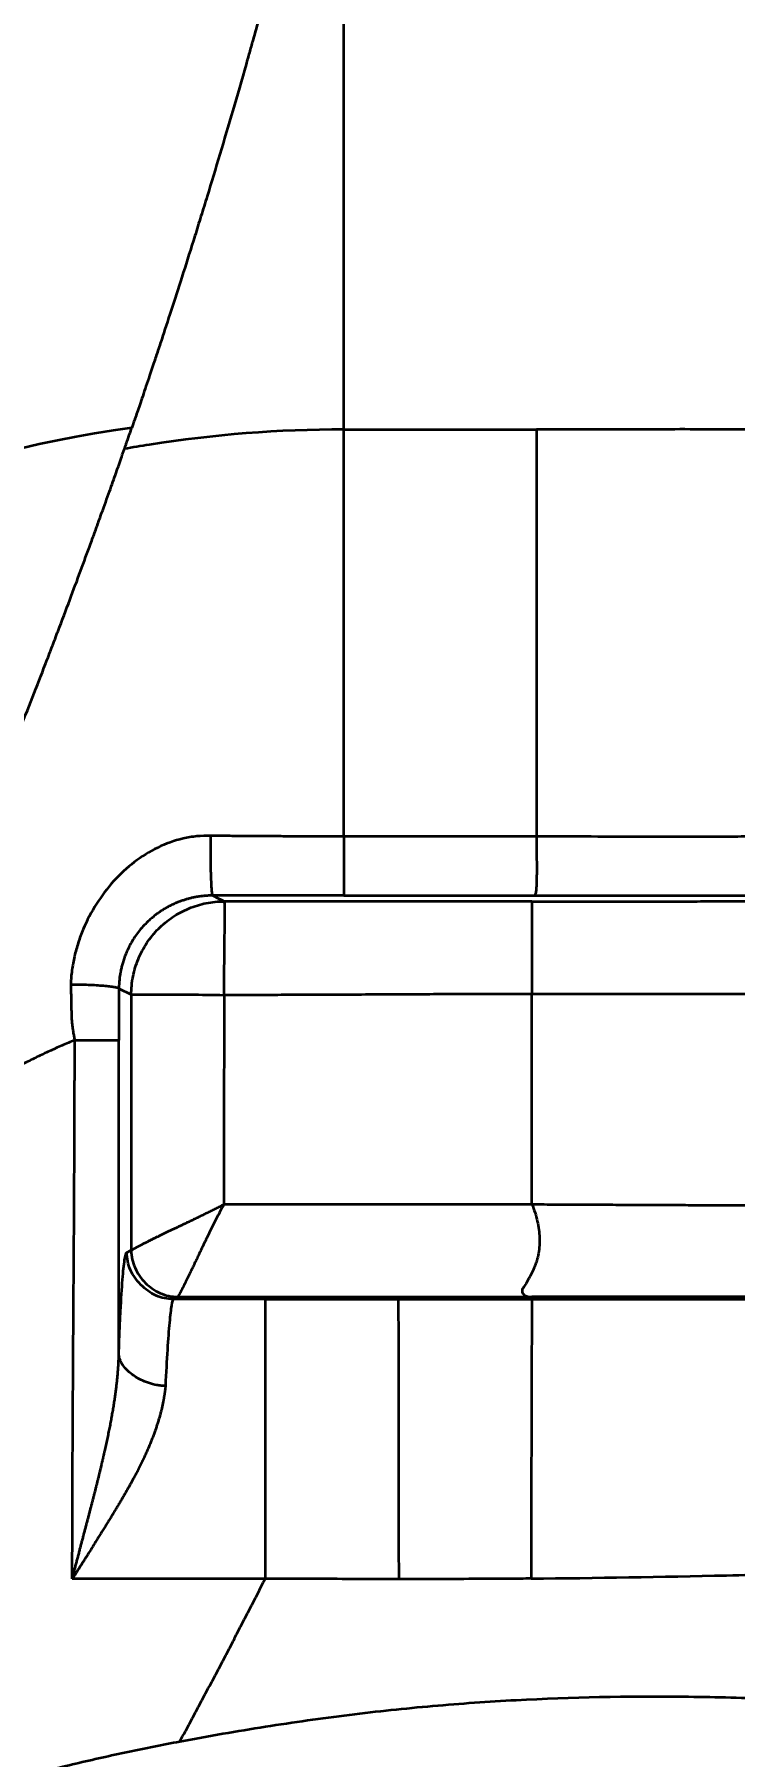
# Model space of a CAD drawing. Header units: millimetres. Extents: x -742 to 742, y -525 to 525.
# Drawn here: x -205.55 to -197.99, y 109.52 to 128.1 of the extents above; entities that cross this region are included whole.
import ezdxf

# ---------------------------------------------------------------- set-up
doc = ezdxf.new("R2010")
doc.units = ezdxf.units.MM
doc.layers.get('0').update_dxf_attribs({"lineweight": 18})
doc.layers.add('尺寸线层', color=3, linetype='Continuous', lineweight=18)
doc.layers.add('粗实线层', color=7, linetype='Continuous', lineweight=35)
doc.styles.add('标准', font='', dxfattribs={"width": 0.667})
doc.styles.get('标准').set_extended_font_data('宋体')
doc.dimstyles.new('标准', dxfattribs={"dimscale": 3, "dimtxt": 3.5, "dimasz": 4, "dimexe": 2, "dimexo": 0, "dimtad": 1, "dimdsep": 46, "dimtxsty": '标准', "dimblk": '_CAXARROW', "dimcen": 0, "dimdle": 6, "dimazin": 2, "dimtfac": 0.707107, "dimtdec": 3, "dimtmove": 2, "dimatfit": 3, "dimfxl": 1, "dimfrac": 2, "dimtolj": 1, "dimarcsym": 1})

# ---------------------------------------------------------------- blocks, each defined once
blk = doc.blocks.new('*X9')
at = {"layer": '尺寸线层', "color": 0, "lineweight": 18}
blk.add_line((-74.916, -11.807), (-74.916, -102.289), dxfattribs=at)
at = {"layer": '尺寸线层', "color": 0, "lineweight": 18, "insert": (-81.954, -94.827), "char_height": 10.5, "width": 29.85047, "attachment_point": 5, "rotation": 90, "line_spacing_factor": 1.15057, "style": '标准'}
blk.add_mtext('\\T1.1;200', dxfattribs=at)
blk = doc.blocks.new('_CAXARROW')
blk.add_hatch(color=0).paths.add_polyline_path([(0, 0), (-1, 0.125), (-1, -0.125)], flags=0)
blk = doc.blocks.new('*X12')
at = {"layer": '尺寸线层', "color": 0, "lineweight": 18}
blk.add_line((-130.485, -61.807), (-27.403, -61.807), dxfattribs=at)
at = {"layer": '尺寸线层', "color": 0, "lineweight": 18, "insert": (-37.702, -54.77), "char_height": 10.5, "width": 41.19614, "attachment_point": 5, "line_spacing_factor": 1.15057, "style": '标准'}
blk.add_mtext('\\T1.1;-210', dxfattribs=at)

msp = doc.modelspace()

# ---------------------------------------------------------------- linework, layer by layer
at = {"layer": '粗实线层'}
for p, q in [((-202.205, 123.84), (-202.205, 129.833)), ((-202.205, 123.84), (-200.126, 123.841)), ((-202.205, 119.449), (-202.205, 123.84)), ((-200.126, 123.841), (-200.126, 119.449)), ((-200.126, 119.449), (-202.205, 119.449)), ((-202.205, 119.449), (-202.205, 118.812)), ((-200.176, 118.749), (-200.176, 117.749)), ((-204.635, 117.81), (-204.501, 117.743)), ((-204.501, 117.743), (-204.501, 114.985)), ((-200.176, 117.75), (-197.725, 117.75)), ((-200.176, 115.482), (-200.176, 117.749)), ((-205.112, 117.253), (-204.636, 117.253)), ((-204.636, 113.868), (-204.636, 117.253)), ((-203.502, 115.482), (-200.176, 115.482)), ((-204.549, 114.961), (-204.502, 114.985)), ((-203.999, 114.482), (-204.046, 114.458)), ((-203.055, 114.458), (-204.046, 114.458)), ((-203.055, 114.458), (-203.055, 111.441)), ((-200.176, 114.482), (-200.176, 114.458)), ((-203.055, 111.441), (-205.138, 111.441))]:
    msp.add_line(p, q, dxfattribs=at)
for centre, radius, start, end in [((-202.641, 110.548), 13.439, 97.933, 152.5), ((-202.205, 110.32), 13.52, 90, 98.9429), ((-202.205, 110.32), 13.52, 98.9429, 100.0951)]:
    msp.add_arc(centre, radius, start, end, dxfattribs=at)
msp.add_ellipse((-204.413, 117.255), major_axis=(0, 6.396), ratio=0.034813, start_param=1.483884, end_param=1.57114, dxfattribs=at)
for points, degree, knots in [([(-202.683, 129.886), (-202.711, 129.886), (-202.767, 129.886), (-202.852, 129.885), (-202.939, 129.884), (-203.028, 129.883), (-203.119, 129.881), (-203.211, 129.88), (-203.305, 129.877), (-203.401, 129.875), (-203.499, 129.872), (-203.598, 129.868), (-203.699, 129.864), (-203.802, 129.859), (-203.907, 129.854), (-204.073, 129.845), (-204.349, 129.828), (-204.786, 129.793), (-205.254, 129.744), (-205.689, 129.686), (-206.031, 129.634), (-206.335, 129.582), (-206.731, 129.508), (-207.247, 129.396), (-207.865, 129.236), (-208.505, 129.046), (-209.062, 128.858), (-209.562, 128.672), (-209.972, 128.509), (-210.344, 128.351), (-210.692, 128.195), (-211.031, 128.036), (-211.406, 127.851), (-211.816, 127.637), (-212.26, 127.392), (-212.785, 127.082), (-213.375, 126.708), (-214.01, 126.268), (-214.627, 125.803), (-215.224, 125.313), (-215.802, 124.801), (-216.233, 124.386), (-216.549, 124.066), (-216.778, 123.828), (-217.056, 123.526), (-217.381, 123.158), (-217.701, 122.774), (-217.972, 122.431), (-218.154, 122.192), (-218.273, 122.031), (-218.358, 121.914), (-218.437, 121.804), (-218.515, 121.694), (-218.592, 121.584), (-218.669, 121.472), (-218.744, 121.36), (-218.819, 121.248), (-218.893, 121.135), (-218.967, 121.022), (-219.039, 120.908), (-219.111, 120.794), (-219.182, 120.679), (-219.252, 120.563), (-219.321, 120.447), (-219.389, 120.331), (-219.457, 120.214), (-219.524, 120.097), (-219.59, 119.979), (-219.655, 119.861), (-219.719, 119.742), (-219.783, 119.623), (-219.824, 119.543), (-219.845, 119.503)], 3, [0, 0, 0, 0, 0.083511, 0.168791, 0.255843, 0.344666, 0.43526, 0.527628, 0.621769, 0.717684, 0.815375, 0.914841, 1.016085, 1.119106, 1.223905, 1.330485, 1.617393, 2.055413, 2.644727, 3.028013, 3.373832, 3.682143, 3.952911, 4.582996, 5.266099, 5.866525, 6.586285, 7.027498, 7.46868, 7.909828, 8.239447, 8.613351, 9.031543, 9.494025, 10.000799, 10.551871, 11.324069, 12.096277, 12.868491, 13.640706, 14.412917, 15.185119, 15.434213, 15.763904, 16.174195, 16.665088, 17.237616, 17.674193, 17.974806, 18.139448, 18.274443, 18.409439, 18.544434, 18.67943, 18.814426, 18.949423, 19.084419, 19.219415, 19.354411, 19.489406, 19.624402, 19.759397, 19.894392, 20.029386, 20.16438, 20.299373, 20.434366, 20.569358, 20.704349, 20.83934, 20.974329, 21.109318, 21.109318, 21.109318, 21.109318]), ([(-202.695, 129.889), (-202.741, 129.707), (-202.787, 129.526), (-202.881, 129.169), (-202.975, 128.814), (-203.07, 128.465), (-203.142, 128.206), (-203.178, 128.077), (-203.214, 127.949), (-203.238, 127.864), (-203.25, 127.821), (-203.31, 127.609), (-203.358, 127.444), (-203.452, 127.121), (-203.546, 126.805), (-203.637, 126.504), (-203.704, 126.284), (-203.738, 126.176), (-203.771, 126.07), (-203.793, 125.999), (-203.803, 125.964), (-203.858, 125.791), (-203.941, 125.526), (-204.019, 125.285), (-204.094, 125.055), (-204.129, 124.946), (-204.18, 124.792), (-204.205, 124.717), (-204.229, 124.645), (-204.244, 124.598), (-204.252, 124.575), (-204.29, 124.463), (-204.345, 124.298), (-204.39, 124.165), (-204.43, 124.049), (-204.447, 123.998), (-204.465, 123.946), (-204.469, 123.936), (-204.475, 123.918), (-204.478, 123.909), (-204.487, 123.884), (-204.492, 123.87), (-204.496, 123.858)], 3, [0, 0, 0, 0, 0.393497, 0.393497, 0.786995, 1.180492, 1.180492, 1.377241, 1.475615, 1.475615, 1.573989, 1.573989, 1.967487, 1.967487, 2.360984, 2.754481, 2.754481, 2.95123, 3.049604, 3.049604, 3.147979, 3.147979, 3.541476, 3.934973, 3.934973, 4.328471, 4.328471, 4.525219, 4.623594, 4.623594, 4.721968, 4.721968, 5.115465, 5.508963, 5.508963, 5.90246, 5.90246, 6.000834, 6.000834, 6.099209, 6.099209, 6.295957, 6.295957, 6.295957, 6.295957]), ([(-206.179, 119.443), (-206.066, 119.714), (-205.957, 119.979), (-205.747, 120.496), (-205.647, 120.749), (-205.502, 121.118), (-205.455, 121.239), (-205.386, 121.418), (-205.364, 121.477), (-205.33, 121.565), (-205.319, 121.594), (-205.297, 121.652), (-205.286, 121.68), (-205.188, 121.937), (-205.108, 122.151), (-204.998, 122.45), (-204.962, 122.547), (-204.912, 122.685), (-204.895, 122.73), (-204.863, 122.819), (-204.848, 122.862), (-204.802, 122.989), (-204.745, 123.148), (-204.671, 123.355), (-204.63, 123.472), (-204.593, 123.579), (-204.576, 123.628), (-204.557, 123.681), (-204.554, 123.692), (-204.547, 123.712), (-204.543, 123.721), (-204.533, 123.749), (-204.528, 123.766), (-204.511, 123.813), (-204.503, 123.839), (-204.496, 123.858)], 3, [0, 0, 0, 0, 0.590681, 0.590681, 1.181362, 1.181362, 1.476702, 1.476702, 1.624372, 1.624372, 1.698207, 1.698207, 1.772042, 1.772042, 2.362723, 2.362723, 2.658064, 2.658064, 2.805734, 2.805734, 2.953404, 2.953404, 3.248745, 3.544085, 3.839425, 3.839425, 4.134766, 4.134766, 4.208601, 4.208601, 4.282436, 4.282436, 4.430106, 4.430106, 4.725447, 4.725447, 4.725447, 4.725447]), ([(-197.769, 123.841), (-197.965, 123.841), (-198.456, 123.842), (-199.241, 123.841), (-199.831, 123.841), (-200.126, 123.841)], 3, [0, 0, 0, 0, 0.589094, 1.472734, 2.356375, 2.356375, 2.356375, 2.356375]), ([(-203.644, 119.457), (-203.694, 119.458), (-203.795, 119.454), (-203.99, 119.421), (-204.222, 119.338), (-204.476, 119.179), (-204.698, 118.972), (-204.885, 118.726), (-205.005, 118.497), (-205.076, 118.304), (-205.11, 118.181), (-205.131, 118.081), (-205.143, 118.005), (-205.15, 117.942), (-205.153, 117.898), (-205.154, 117.873), (-205.155, 117.86), (-205.155, 117.854)], 3, [0, 0, 0, 0, 0.151398, 0.302796, 0.605591, 0.908387, 1.211182, 1.513978, 1.816774, 1.968172, 2.119569, 2.195268, 2.270967, 2.346666, 2.384516, 2.40344, 2.422365, 2.422365, 2.422365, 2.422365]), ([(-202.205, 119.449), (-202.233, 119.449), (-202.29, 119.449), (-202.374, 119.449), (-202.459, 119.449), (-202.544, 119.449), (-202.629, 119.45), (-202.713, 119.45), (-202.798, 119.45), (-202.883, 119.451), (-202.967, 119.451), (-203.052, 119.452), (-203.137, 119.452), (-203.221, 119.453), (-203.306, 119.453), (-203.39, 119.454), (-203.475, 119.455), (-203.559, 119.456), (-203.615, 119.456), (-203.644, 119.457)], 3, [0, 0, 0, 0, 0.084805, 0.169591, 0.254355, 0.3391, 0.423824, 0.508528, 0.593211, 0.677874, 0.762516, 0.847139, 0.931741, 1.016322, 1.100883, 1.185424, 1.269945, 1.354445, 1.438925, 1.438925, 1.438925, 1.438925]), ([(-203.621, 118.812), (-203.622, 118.812), (-203.623, 118.813), (-203.624, 118.818), (-203.627, 118.832), (-203.631, 118.87), (-203.636, 118.937), (-203.64, 119.052), (-203.644, 119.193), (-203.644, 119.325), (-203.644, 119.391), (-203.644, 119.429), (-203.644, 119.447), (-203.644, 119.457)], 3, [0, 0, 0, 0, 0.0201785, 0.0403724, 0.0807604, 0.1615363, 0.2423121, 0.323088, 0.4846398, 0.5654157, 0.6058036, 0.6259976, 0.6461915, 0.6461915, 0.6461915, 0.6461915]), ([(-200.126, 119.449), (-200.126, 119.412), (-200.125, 119.338), (-200.124, 119.19), (-200.123, 119.048), (-200.126, 118.93), (-200.13, 118.863), (-200.137, 118.829), (-200.144, 118.815), (-200.148, 118.813), (-200.151, 118.812)], 3, [0, 0, 0, 0, 0.0803065, 0.160613, 0.3212261, 0.4015326, 0.4818391, 0.5621456, 0.6022988, 0.6424521, 0.6424521, 0.6424521, 0.6424521]), ([(-197.769, 119.449), (-197.794, 119.449), (-197.843, 119.448), (-197.941, 119.447), (-198.113, 119.446), (-198.457, 119.444), (-198.947, 119.445), (-199.437, 119.447), (-199.781, 119.448), (-199.978, 119.449), (-200.076, 119.449), (-200.126, 119.449)], 3, [0, 0, 0, 0, 0.073637, 0.147274, 0.294549, 0.589097, 1.178194, 1.767292, 2.06184, 2.209114, 2.356389, 2.356389, 2.356389, 2.356389]), ([(-203.621, 118.812), (-203.626, 118.812), (-203.636, 118.812), (-203.651, 118.812), (-203.666, 118.811), (-203.682, 118.81), (-203.698, 118.809), (-203.714, 118.808), (-203.73, 118.806), (-203.746, 118.804), (-203.763, 118.802), (-203.78, 118.799), (-203.797, 118.797), (-203.814, 118.793), (-203.832, 118.79), (-203.85, 118.786), (-203.868, 118.782), (-203.886, 118.777), (-203.904, 118.772), (-203.922, 118.766), (-203.941, 118.76), (-203.959, 118.754), (-203.978, 118.747), (-203.997, 118.74), (-204.016, 118.732), (-204.035, 118.724), (-204.054, 118.715), (-204.073, 118.706), (-204.092, 118.696), (-204.111, 118.686), (-204.13, 118.675), (-204.149, 118.664), (-204.169, 118.652), (-204.188, 118.639), (-204.207, 118.626), (-204.225, 118.613), (-204.244, 118.599), (-204.263, 118.584), (-204.281, 118.568), (-204.3, 118.552), (-204.318, 118.536), (-204.348, 118.506), (-204.388, 118.464), (-204.435, 118.406), (-204.474, 118.349), (-204.508, 118.293), (-204.536, 118.238), (-204.56, 118.185), (-204.579, 118.135), (-204.594, 118.088), (-204.606, 118.043), (-204.615, 118.003), (-204.622, 117.965), (-204.627, 117.932), (-204.63, 117.902), (-204.632, 117.876), (-204.634, 117.854), (-204.634, 117.836), (-204.635, 117.822), (-204.635, 117.814), (-204.635, 117.81)], 3, [0, 0, 0, 0, 0.014607, 0.029467, 0.044583, 0.059953, 0.07558, 0.091463, 0.107604, 0.124003, 0.140661, 0.157578, 0.174755, 0.192192, 0.20989, 0.227849, 0.24607, 0.264553, 0.283299, 0.302308, 0.32158, 0.341116, 0.360917, 0.380981, 0.401311, 0.421905, 0.442765, 0.463891, 0.485283, 0.506941, 0.528865, 0.551056, 0.573515, 0.59624, 0.619233, 0.642494, 0.666022, 0.689819, 0.713884, 0.738218, 0.76282, 0.787691, 0.865578, 0.939489, 1.009422, 1.075377, 1.137354, 1.195353, 1.249374, 1.299415, 1.345479, 1.387563, 1.425668, 1.459794, 1.489941, 1.516109, 1.538298, 1.556508, 1.570741, 1.580996, 1.580996, 1.580996, 1.580996]), ([(-204.501, 117.743), (-204.501, 117.809), (-204.495, 117.875), (-204.469, 118.004), (-204.45, 118.067), (-204.4, 118.189), (-204.368, 118.247), (-204.295, 118.357), (-204.253, 118.408), (-204.16, 118.501), (-204.109, 118.543), (-204, 118.616), (-203.941, 118.647), (-203.82, 118.698), (-203.757, 118.717), (-203.628, 118.743), (-203.562, 118.749), (-203.496, 118.749)], 3, [0, 0, 0, 0, 0.197335, 0.197335, 0.394669, 0.394669, 0.592004, 0.592004, 0.789338, 0.789338, 0.986673, 0.986673, 1.184007, 1.184007, 1.381342, 1.381342, 1.578677, 1.578677, 1.578677, 1.578677]), ([(-200.151, 118.812), (-200.102, 118.812), (-200.005, 118.812), (-199.808, 118.812), (-199.461, 118.812), (-198.96, 118.813), (-198.458, 118.813), (-198.112, 118.813), (-197.94, 118.813), (-197.842, 118.813), (-197.793, 118.813), (-197.769, 118.813)], 3, [0, 0, 0, 0, 0.148849, 0.297698, 0.595397, 1.190793, 1.78619, 2.083888, 2.232737, 2.307162, 2.381586, 2.381586, 2.381586, 2.381586]), ([(-205.155, 117.854), (-205.147, 117.854), (-205.131, 117.854), (-205.099, 117.854), (-205.043, 117.853), (-204.935, 117.849), (-204.822, 117.843), (-204.733, 117.834), (-204.681, 117.826), (-204.652, 117.82), (-204.64, 117.815), (-204.636, 117.812), (-204.635, 117.811), (-204.635, 117.81)], 3, [0, 0, 0, 0, 0.0164014, 0.0328031, 0.0656063, 0.1312128, 0.2624259, 0.3280324, 0.3936389, 0.4592455, 0.4920487, 0.5084504, 0.5248251, 0.5248251, 0.5248251, 0.5248251]), ([(-205.155, 117.854), (-205.155, 117.841), (-205.154, 117.816), (-205.153, 117.779), (-205.152, 117.741), (-205.151, 117.71), (-205.15, 117.683), (-205.149, 117.657), (-205.149, 117.622), (-205.149, 117.587), (-205.148, 117.544), (-205.147, 117.502), (-205.144, 117.456), (-205.14, 117.416), (-205.135, 117.377), (-205.129, 117.337), (-205.121, 117.295), (-205.115, 117.267), (-205.112, 117.253)], 3, [0, 0, 0, 0, 0.037881, 0.0755492, 0.1130045, 0.150247, 0.1698572, 0.1948981, 0.2253708, 0.2763654, 0.3005015, 0.3545825, 0.400813, 0.4381659, 0.4771269, 0.5177309, 0.5600085, 0.6039861, 0.6039861, 0.6039861, 0.6039861]), ([(-204.501, 117.743), (-204.493, 117.744), (-204.367, 117.745), (-203.996, 117.745), (-203.75, 117.744), (-203.499, 117.738)], 3, [0, 0, 0, 0, 0.501223, 0.501223, 1.002447, 1.002447, 1.002447, 1.002447]), ([(-205.112, 117.253), (-205.64, 117.031), (-206.101, 116.757), (-206.566, 116.48), (-206.99, 116.13), (-207.405, 115.787), (-208.142, 114.979), (-208.445, 114.53)], 2, [0, 0, 0, 1.091464, 1.091464, 2.182928, 2.182928, 3.274392, 4.365857, 4.365857, 4.365857]), ([(-200.176, 115.482), (-200.132, 115.481), (-200.043, 115.481), (-199.911, 115.48), (-199.781, 115.48), (-199.651, 115.479), (-199.523, 115.478), (-199.396, 115.478), (-199.271, 115.477), (-199.147, 115.476), (-199.024, 115.476), (-198.902, 115.475), (-198.782, 115.475), (-198.663, 115.474), (-198.545, 115.474), (-198.429, 115.473), (-198.314, 115.473), (-198.2, 115.472), (-198.087, 115.472), (-197.976, 115.471), (-197.866, 115.471), (-197.758, 115.47), (-197.651, 115.47), (-197.545, 115.469), (-197.44, 115.469), (-197.337, 115.468), (-197.234, 115.468), (-197.134, 115.468), (-197.034, 115.467), (-196.936, 115.467), (-196.839, 115.467), (-196.744, 115.466), (-196.649, 115.466), (-196.556, 115.466), (-196.465, 115.465), (-196.374, 115.465), (-196.285, 115.465), (-196.197, 115.464), (-196.111, 115.464), (-196.026, 115.464), (-195.942, 115.464), (-195.859, 115.463), (-195.778, 115.463), (-195.698, 115.463), (-195.619, 115.463), (-195.542, 115.463), (-195.466, 115.462), (-195.391, 115.462), (-195.318, 115.462), (-195.246, 115.462), (-195.175, 115.462), (-195.105, 115.462), (-195.037, 115.462), (-194.97, 115.462), (-194.904, 115.461), (-194.84, 115.461), (-194.777, 115.461), (-194.715, 115.461), (-194.654, 115.461), (-194.277, 115.461), (-193.595, 115.462), (-192.62, 115.465), (-191.681, 115.47), (-190.778, 115.477), (-189.911, 115.487), (-189.244, 115.497), (-188.765, 115.505), (-188.462, 115.51), (-188.161, 115.516), (-187.862, 115.522), (-187.564, 115.529), (-187.269, 115.536), (-186.975, 115.543), (-186.682, 115.551), (-186.392, 115.559), (-186.103, 115.567), (-185.816, 115.576), (-185.53, 115.586), (-185.247, 115.595), (-184.965, 115.605), (-184.685, 115.615), (-184.406, 115.626), (-184.13, 115.637), (-183.855, 115.649), (-183.582, 115.661), (-183.31, 115.673), (-183.041, 115.686), (-182.773, 115.699), (-182.507, 115.712), (-182.242, 115.726), (-181.979, 115.74), (-181.719, 115.755), (-181.459, 115.769), (-181.202, 115.785), (-180.946, 115.8), (-180.692, 115.816), (-180.44, 115.833), (-180.19, 115.85), (-179.941, 115.867), (-179.694, 115.884), (-179.449, 115.902), (-179.205, 115.921), (-178.963, 115.939), (-178.723, 115.958), (-178.485, 115.978), (-178.327, 115.991), (-178.248, 115.998)], 3, [0, 0, 0, 0, 0.13113, 0.260985, 0.389564, 0.516868, 0.642897, 0.76765, 0.891129, 1.013331, 1.134259, 1.253911, 1.372288, 1.489389, 1.605216, 1.719766, 1.833042, 1.945042, 2.055767, 2.165217, 2.273391, 2.38029, 2.485914, 2.590262, 2.693335, 2.795133, 2.895656, 2.994903, 3.092874, 3.189571, 3.284992, 3.379138, 3.472009, 3.563604, 3.653924, 3.742968, 3.830738, 3.917232, 4.002451, 4.086394, 4.169062, 4.250455, 4.330572, 4.409415, 4.486981, 4.563273, 4.638289, 4.71203, 4.784496, 4.855686, 4.925601, 4.994241, 5.061606, 5.127695, 5.192509, 5.256047, 5.318311, 5.379299, 5.439012, 5.497449, 6.496002, 7.460192, 8.390024, 9.285505, 10.14664, 10.973437, 11.276831, 11.57872, 11.879105, 12.177988, 12.475368, 12.771245, 13.065621, 13.358496, 13.649871, 13.939746, 14.228122, 14.514999, 14.800378, 15.084259, 15.366644, 15.647533, 15.926926, 16.204825, 16.481229, 16.75614, 17.029559, 17.301485, 17.57192, 17.840864, 18.108319, 18.374284, 18.638762, 18.901751, 19.163254, 19.423271, 19.681803, 19.938851, 20.194415, 20.448497, 20.701097, 20.952216, 21.201855, 21.450016, 21.696699, 21.941904, 21.941904, 21.941904, 21.941904]), ([(-204.502, 114.985), (-204.501, 114.985), (-204.501, 114.985), (-204.5, 114.985), (-204.499, 114.986), (-204.498, 114.987), (-204.497, 114.988), (-204.495, 114.989), (-204.493, 114.99), (-204.491, 114.991), (-204.489, 114.992), (-204.486, 114.994), (-204.484, 114.995), (-204.481, 114.997), (-204.477, 114.999), (-204.474, 115.001), (-204.47, 115.003), (-204.466, 115.005), (-204.462, 115.008), (-204.457, 115.01), (-204.452, 115.013), (-204.447, 115.016), (-204.442, 115.019), (-204.436, 115.022), (-204.43, 115.025), (-204.424, 115.028), (-204.417, 115.032), (-204.41, 115.036), (-204.403, 115.039), (-204.396, 115.043), (-204.388, 115.047), (-204.38, 115.051), (-204.372, 115.056), (-204.364, 115.06), (-204.355, 115.064), (-204.346, 115.069), (-204.336, 115.074), (-204.326, 115.079), (-204.316, 115.084), (-204.306, 115.089), (-204.295, 115.094), (-204.284, 115.1), (-204.273, 115.105), (-204.261, 115.111), (-204.249, 115.117), (-204.237, 115.123), (-204.225, 115.129), (-204.212, 115.135), (-204.199, 115.142), (-204.185, 115.148), (-204.171, 115.155), (-204.157, 115.162), (-204.143, 115.168), (-204.128, 115.175), (-204.113, 115.183), (-204.098, 115.19), (-204.083, 115.197), (-204.067, 115.205), (-204.051, 115.213), (-204.034, 115.22), (-204.017, 115.228), (-204.001, 115.236), (-203.983, 115.245), (-203.966, 115.253), (-203.948, 115.262), (-203.93, 115.27), (-203.912, 115.279), (-203.893, 115.288), (-203.874, 115.297), (-203.855, 115.306), (-203.836, 115.315), (-203.817, 115.325), (-203.797, 115.334), (-203.777, 115.344), (-203.757, 115.354), (-203.736, 115.364), (-203.716, 115.374), (-203.695, 115.384), (-203.674, 115.394), (-203.653, 115.405), (-203.632, 115.415), (-203.611, 115.426), (-203.589, 115.437), (-203.568, 115.448), (-203.546, 115.459), (-203.524, 115.47), (-203.509, 115.478), (-203.502, 115.482)], 3, [0, 0, 0, 0, 0.009761, 0.019588, 0.02948, 0.03944, 0.049466, 0.059561, 0.069725, 0.079959, 0.090263, 0.100638, 0.111084, 0.121604, 0.132196, 0.142862, 0.153602, 0.164417, 0.175308, 0.186275, 0.197318, 0.208439, 0.219637, 0.230914, 0.24227, 0.253705, 0.265219, 0.276815, 0.288491, 0.300248, 0.312087, 0.324008, 0.336012, 0.348099, 0.360269, 0.372524, 0.384863, 0.397286, 0.409795, 0.422389, 0.435069, 0.447835, 0.460688, 0.473628, 0.486656, 0.49977, 0.512973, 0.526265, 0.539645, 0.553114, 0.566672, 0.58032, 0.594057, 0.607885, 0.621803, 0.635812, 0.649912, 0.664104, 0.678386, 0.692761, 0.707228, 0.721787, 0.736438, 0.751182, 0.766019, 0.78095, 0.795974, 0.811092, 0.826303, 0.841609, 0.857009, 0.872503, 0.888093, 0.903777, 0.919556, 0.935431, 0.951401, 0.967467, 0.983629, 0.999887, 1.016241, 1.032691, 1.049238, 1.065882, 1.082623, 1.09946, 1.116395, 1.116395, 1.116395, 1.116395]), ([(-203.502, 115.482), (-203.505, 115.476), (-203.51, 115.466), (-203.518, 115.451), (-203.526, 115.436), (-203.534, 115.421), (-203.542, 115.406), (-203.55, 115.391), (-203.557, 115.376), (-203.565, 115.361), (-203.573, 115.346), (-203.58, 115.331), (-203.588, 115.317), (-203.595, 115.302), (-203.602, 115.288), (-203.61, 115.273), (-203.617, 115.259), (-203.624, 115.245), (-203.631, 115.23), (-203.638, 115.216), (-203.645, 115.202), (-203.652, 115.188), (-203.659, 115.175), (-203.665, 115.161), (-203.672, 115.147), (-203.679, 115.134), (-203.685, 115.12), (-203.692, 115.107), (-203.698, 115.094), (-203.704, 115.081), (-203.71, 115.068), (-203.717, 115.055), (-203.723, 115.042), (-203.729, 115.03), (-203.735, 115.017), (-203.741, 115.005), (-203.747, 114.993), (-203.752, 114.981), (-203.758, 114.969), (-203.764, 114.957), (-203.769, 114.945), (-203.775, 114.934), (-203.78, 114.922), (-203.786, 114.911), (-203.791, 114.9), (-203.796, 114.889), (-203.801, 114.878), (-203.806, 114.867), (-203.812, 114.857), (-203.817, 114.846), (-203.821, 114.836), (-203.826, 114.826), (-203.831, 114.816), (-203.836, 114.806), (-203.84, 114.796), (-203.845, 114.787), (-203.849, 114.777), (-203.854, 114.768), (-203.858, 114.759), (-203.863, 114.75), (-203.867, 114.741), (-203.871, 114.733), (-203.875, 114.724), (-203.879, 114.716), (-203.883, 114.707), (-203.887, 114.699), (-203.891, 114.691), (-203.895, 114.684), (-203.898, 114.676), (-203.902, 114.669), (-203.906, 114.661), (-203.909, 114.654), (-203.913, 114.647), (-203.916, 114.64), (-203.919, 114.634), (-203.922, 114.627), (-203.926, 114.621), (-203.929, 114.615), (-203.932, 114.609), (-203.935, 114.603), (-203.938, 114.597), (-203.94, 114.591), (-203.943, 114.586), (-203.946, 114.58), (-203.949, 114.575), (-203.951, 114.57), (-203.954, 114.565), (-203.956, 114.561), (-203.958, 114.556), (-203.961, 114.552), (-203.963, 114.547), (-203.965, 114.543), (-203.967, 114.539), (-203.969, 114.535), (-203.971, 114.531), (-203.973, 114.528), (-203.975, 114.524), (-203.977, 114.521), (-203.978, 114.518), (-203.98, 114.515), (-203.982, 114.512), (-203.983, 114.509), (-203.985, 114.507), (-203.986, 114.504), (-203.987, 114.502), (-203.988, 114.5), (-203.99, 114.498), (-203.991, 114.496), (-203.992, 114.494), (-203.993, 114.492), (-203.994, 114.491), (-203.994, 114.489), (-203.995, 114.488), (-203.996, 114.487), (-203.997, 114.486), (-203.997, 114.485), (-203.998, 114.484), (-203.998, 114.483), (-203.998, 114.483), (-203.999, 114.482), (-203.999, 114.482), (-203.999, 114.482)], 3, [0, 0, 0, 0, 0.011778, 0.023512, 0.035202, 0.046847, 0.058447, 0.070004, 0.081516, 0.092985, 0.104409, 0.11579, 0.127126, 0.138419, 0.149668, 0.160874, 0.172036, 0.183154, 0.19423, 0.205261, 0.21625, 0.227196, 0.238098, 0.248957, 0.259774, 0.270548, 0.281279, 0.291967, 0.302613, 0.313217, 0.323778, 0.334297, 0.344773, 0.355208, 0.365601, 0.375951, 0.38626, 0.396528, 0.406753, 0.416937, 0.42708, 0.437182, 0.447242, 0.457261, 0.46724, 0.477177, 0.487074, 0.49693, 0.506746, 0.516521, 0.526256, 0.535951, 0.545606, 0.555221, 0.564796, 0.574331, 0.583827, 0.593284, 0.602701, 0.612079, 0.621418, 0.630718, 0.639979, 0.649202, 0.658386, 0.667532, 0.67664, 0.685709, 0.694741, 0.703735, 0.712691, 0.72161, 0.730492, 0.739336, 0.748144, 0.756914, 0.765648, 0.774345, 0.783007, 0.791631, 0.80022, 0.808773, 0.817291, 0.825773, 0.834219, 0.842631, 0.851007, 0.859349, 0.867656, 0.875929, 0.884168, 0.892372, 0.900543, 0.90868, 0.916784, 0.924855, 0.932893, 0.940897, 0.94887, 0.95681, 0.964718, 0.972594, 0.980438, 0.988251, 0.996032, 1.003783, 1.011503, 1.019192, 1.026851, 1.03448, 1.042079, 1.049649, 1.057189, 1.0647, 1.072183, 1.079637, 1.087062, 1.09446, 1.10183, 1.109172, 1.116487, 1.116487, 1.116487, 1.116487]), ([(-200.176, 115.482), (-200.15, 115.421), (-200.111, 115.299), (-200.087, 115.12), (-200.094, 115.006), (-200.109, 114.925), (-200.118, 114.885), (-200.133, 114.841), (-200.142, 114.82), (-200.146, 114.809), (-200.148, 114.804), (-200.149, 114.801), (-200.15, 114.8), (-200.15, 114.799), (-200.15, 114.799), (-200.151, 114.799), (-200.151, 114.799), (-200.151, 114.798), (-200.151, 114.799), (-200.161, 114.774), (-200.171, 114.753), (-200.19, 114.714), (-200.199, 114.697), (-200.223, 114.652), (-200.236, 114.629), (-200.258, 114.596), (-200.266, 114.584), (-200.274, 114.573), (-200.276, 114.571), (-200.278, 114.568), (-200.279, 114.567), (-200.279, 114.566), (-200.279, 114.566), (-200.279, 114.566), (-200.279, 114.566), (-200.279, 114.566), (-200.279, 114.566), (-200.279, 114.566), (-200.279, 114.566), (-200.279, 114.566), (-200.286, 114.542), (-200.28, 114.521), (-200.246, 114.492), (-200.217, 114.483), (-200.176, 114.482)], 3, [0, 0, 0, 0, 0.080301, 0.160601, 0.240902, 0.240902, 0.281052, 0.301127, 0.311165, 0.316183, 0.318693, 0.319947, 0.320575, 0.320888, 0.321045, 0.321124, 0.321163, 0.321163, 0.321202, 0.321202, 0.341277, 0.341277, 0.361352, 0.361352, 0.401503, 0.401503, 0.441653, 0.441653, 0.461728, 0.461728, 0.471766, 0.476784, 0.479294, 0.480548, 0.481176, 0.481489, 0.481803, 0.482117, 0.482117, 0.48243, 0.48243, 0.803633, 0.803633, 1.124835, 1.124835, 1.124835, 1.124835]), ([(-204.636, 113.868), (-204.633, 113.954), (-204.627, 114.117), (-204.614, 114.404), (-204.596, 114.688), (-204.577, 114.866), (-204.561, 114.942), (-204.553, 114.958), (-204.549, 114.961)], 3, [0, 0, 0, 0, 0.13743, 0.274861, 0.549722, 0.824582, 0.962013, 1.099443, 1.099443, 1.099443, 1.099443]), ([(-204.502, 114.985), (-204.502, 114.952), (-204.494, 114.886), (-204.453, 114.762), (-204.358, 114.626), (-204.194, 114.512), (-204.065, 114.482), (-203.999, 114.482)], 3, [0, 0, 0, 0, 0.09793, 0.19586, 0.3917199, 0.5875799, 0.7834399, 0.7834399, 0.7834399, 0.7834399]), ([(-204.046, 114.458), (-204.053, 114.455), (-204.061, 114.431), (-204.075, 114.346), (-204.082, 114.284), (-204.097, 114.124), (-204.104, 114.026), (-204.118, 113.797), (-204.126, 113.666), (-204.133, 113.522)], 3, [0, 0, 0, 0, 0.2358002, 0.2358002, 0.4716004, 0.4716004, 0.7074006, 0.7074006, 0.9432008, 0.9432008, 0.9432008, 0.9432008]), ([(-203.999, 114.482), (-203.934, 114.482), (-203.795, 114.482), (-203.574, 114.482), (-203.327, 114.482), (-203.054, 114.482), (-202.755, 114.482), (-202.43, 114.482), (-202.005, 114.482), (-201.517, 114.482), (-200.999, 114.482), (-200.561, 114.482), (-200.295, 114.482), (-200.176, 114.482)], 3, [0, 0, 0, 0, 0.19505, 0.416105, 0.663164, 0.936228, 1.235296, 1.560369, 1.911446, 2.508776, 3.026459, 3.464498, 3.822893, 3.822893, 3.822893, 3.822893]), ([(-201.62, 114.458), (-201.618, 114.445), (-201.616, 113.891), (-201.615, 112.584), (-201.614, 111.824), (-201.614, 111.438)], 3, [0, 0, 0, 0, 1.510105, 2.265157, 3.02011, 3.02011, 3.02011, 3.02011]), ([(-200.176, 114.458), (-200.176, 114.455), (-200.176, 114.404), (-200.177, 114.21), (-200.178, 113.914), (-200.181, 113.148), (-200.183, 112.214), (-200.183, 111.443)], 3, [0, 0, 0, 0, 0.376789, 0.753578, 1.130368, 1.507157, 3.015138, 3.015138, 3.015138, 3.015138]), ([(-185.549, 114.588), (-185.645, 114.585), (-185.92, 114.578), (-186.373, 114.567), (-186.909, 114.555), (-187.446, 114.545), (-187.985, 114.536), (-188.525, 114.528), (-188.99, 114.521), (-189.378, 114.517), (-189.69, 114.514), (-190.002, 114.51), (-190.315, 114.507), (-190.628, 114.505), (-190.942, 114.502), (-191.257, 114.5), (-191.573, 114.497), (-191.888, 114.495), (-192.205, 114.494), (-192.522, 114.492), (-192.839, 114.49), (-193.156, 114.489), (-193.474, 114.488), (-193.792, 114.487), (-194.111, 114.486), (-194.43, 114.485), (-194.749, 114.484), (-195.068, 114.483), (-195.387, 114.483), (-195.707, 114.483), (-196.026, 114.482), (-196.346, 114.482), (-196.666, 114.482), (-196.985, 114.482), (-197.305, 114.481), (-197.625, 114.481), (-197.944, 114.481), (-198.263, 114.481), (-198.583, 114.481), (-198.902, 114.482), (-199.221, 114.482), (-199.539, 114.482), (-199.858, 114.482), (-200.07, 114.482), (-200.176, 114.482)], 3, [0, 0, 0, 0, 0.293449, 0.835335, 1.377421, 1.920029, 2.463386, 3.007648, 3.55297, 3.86512, 4.177695, 4.490726, 4.80424, 5.118256, 5.432744, 5.747663, 6.06297, 6.378623, 6.694582, 7.010822, 7.327326, 7.644077, 7.961056, 8.278246, 8.595623, 8.913165, 9.230845, 9.54864, 9.866524, 10.184472, 10.502457, 10.820455, 11.138438, 11.456381, 11.774258, 12.092044, 12.409712, 12.727238, 13.044595, 13.361758, 13.678698, 13.995386, 14.311796, 14.627898, 14.627898, 14.627898, 14.627898]), ([(-200.176, 114.458), (-200.117, 114.458), (-199.992, 114.458), (-199.795, 114.458), (-199.577, 114.458), (-199.339, 114.458), (-198.943, 114.458), (-198.494, 114.458), (-197.939, 114.459), (-197.445, 114.459), (-197.033, 114.459), (-196.719, 114.459), (-196.51, 114.459), (-196.293, 114.459), (-196.121, 114.459), (-195.968, 114.459), (-195.874, 114.46), (-195.83, 114.46)], 3, [0, 0, 0, 0, 0.176535, 0.373704, 0.591489, 0.829872, 1.088831, 1.778634, 2.176061, 2.753507, 3.26158, 3.411324, 3.695399, 3.888927, 4.061896, 4.214311, 4.346171, 4.346171, 4.346171, 4.346171]), ([(-205.138, 111.441), (-205.135, 111.455), (-205.127, 111.484), (-205.116, 111.527), (-205.105, 111.57), (-205.094, 111.613), (-205.082, 111.655), (-205.071, 111.697), (-205.06, 111.739), (-205.05, 111.78), (-205.039, 111.821), (-205.028, 111.862), (-205.017, 111.903), (-205.007, 111.943), (-204.996, 111.983), (-204.986, 112.022), (-204.975, 112.062), (-204.965, 112.101), (-204.955, 112.139), (-204.945, 112.178), (-204.935, 112.216), (-204.925, 112.254), (-204.915, 112.291), (-204.906, 112.328), (-204.896, 112.365), (-204.887, 112.402), (-204.878, 112.438), (-204.869, 112.474), (-204.86, 112.51), (-204.851, 112.545), (-204.843, 112.58), (-204.834, 112.615), (-204.826, 112.649), (-204.818, 112.684), (-204.81, 112.718), (-204.802, 112.751), (-204.794, 112.784), (-204.787, 112.817), (-204.78, 112.85), (-204.773, 112.882), (-204.766, 112.914), (-204.759, 112.946), (-204.752, 112.978), (-204.746, 113.009), (-204.739, 113.04), (-204.733, 113.07), (-204.727, 113.101), (-204.722, 113.131), (-204.716, 113.16), (-204.711, 113.19), (-204.706, 113.219), (-204.701, 113.247), (-204.696, 113.276), (-204.691, 113.304), (-204.687, 113.332), (-204.682, 113.359), (-204.678, 113.387), (-204.674, 113.414), (-204.671, 113.44), (-204.667, 113.467), (-204.664, 113.493), (-204.661, 113.518), (-204.658, 113.544), (-204.655, 113.569), (-204.652, 113.594), (-204.65, 113.618), (-204.648, 113.643), (-204.646, 113.667), (-204.644, 113.69), (-204.642, 113.713), (-204.641, 113.737), (-204.639, 113.759), (-204.638, 113.782), (-204.637, 113.804), (-204.637, 113.826), (-204.636, 113.847), (-204.636, 113.861), (-204.636, 113.868)], 3, [0, 0, 0, 0, 0.043792, 0.087294, 0.130506, 0.173428, 0.216059, 0.2584, 0.300451, 0.342212, 0.383683, 0.424864, 0.465755, 0.506357, 0.546668, 0.58669, 0.626423, 0.665866, 0.70502, 0.743884, 0.782459, 0.820745, 0.858742, 0.89645, 0.933869, 0.970999, 1.00784, 1.044393, 1.080657, 1.116633, 1.15232, 1.187719, 1.22283, 1.257653, 1.292188, 1.326435, 1.360394, 1.394066, 1.427451, 1.460548, 1.493357, 1.52588, 1.558116, 1.590065, 1.621727, 1.653103, 1.684192, 1.714996, 1.745513, 1.775744, 1.80569, 1.835349, 1.864724, 1.893813, 1.922618, 1.951137, 1.979372, 2.007323, 2.034989, 2.062371, 2.08947, 2.116285, 2.142817, 2.169066, 2.195032, 2.220715, 2.246116, 2.271236, 2.296073, 2.320629, 2.344905, 2.368899, 2.392613, 2.416047, 2.439201, 2.462076, 2.484673, 2.484673, 2.484673, 2.484673]), ([(-204.133, 113.522), (-204.141, 113.522), (-204.156, 113.522), (-204.187, 113.525), (-204.241, 113.532), (-204.346, 113.559), (-204.455, 113.614), (-204.542, 113.684), (-204.584, 113.732), (-204.609, 113.773), (-204.621, 113.799), (-204.628, 113.82), (-204.632, 113.836), (-204.634, 113.85), (-204.635, 113.859), (-204.635, 113.864), (-204.636, 113.867), (-204.636, 113.868)], 3, [0, 0, 0, 0, 0.0206237, 0.0412473, 0.0824946, 0.1649892, 0.3299785, 0.4124731, 0.4949677, 0.536215, 0.5774623, 0.5980859, 0.6187096, 0.6393333, 0.6496451, 0.654801, 0.6599569, 0.6599569, 0.6599569, 0.6599569]), ([(-204.133, 113.522), (-204.133, 113.516), (-204.134, 113.505), (-204.136, 113.488), (-204.138, 113.472), (-204.14, 113.455), (-204.142, 113.438), (-204.145, 113.42), (-204.148, 113.403), (-204.151, 113.386), (-204.154, 113.368), (-204.157, 113.35), (-204.161, 113.332), (-204.165, 113.314), (-204.169, 113.296), (-204.173, 113.278), (-204.177, 113.26), (-204.182, 113.241), (-204.187, 113.222), (-204.192, 113.204), (-204.197, 113.185), (-204.203, 113.166), (-204.209, 113.147), (-204.214, 113.127), (-204.221, 113.108), (-204.227, 113.088), (-204.234, 113.069), (-204.24, 113.049), (-204.247, 113.029), (-204.255, 113.009), (-204.262, 112.989), (-204.27, 112.969), (-204.278, 112.948), (-204.286, 112.928), (-204.294, 112.907), (-204.303, 112.886), (-204.311, 112.866), (-204.32, 112.845), (-204.33, 112.823), (-204.339, 112.802), (-204.349, 112.781), (-204.358, 112.76), (-204.368, 112.738), (-204.379, 112.717), (-204.389, 112.695), (-204.4, 112.673), (-204.411, 112.651), (-204.422, 112.629), (-204.433, 112.607), (-204.445, 112.585), (-204.457, 112.562), (-204.468, 112.54), (-204.482, 112.516), (-204.496, 112.489), (-204.512, 112.46), (-204.529, 112.43), (-204.547, 112.399), (-204.565, 112.367), (-204.585, 112.334), (-204.605, 112.3), (-204.626, 112.264), (-204.647, 112.228), (-204.67, 112.19), (-204.693, 112.152), (-204.717, 112.112), (-204.742, 112.071), (-204.768, 112.029), (-204.794, 111.986), (-204.822, 111.942), (-204.85, 111.896), (-204.879, 111.85), (-204.908, 111.803), (-204.939, 111.754), (-204.97, 111.704), (-205.002, 111.654), (-205.035, 111.602), (-205.069, 111.549), (-205.103, 111.495), (-205.127, 111.459), (-205.138, 111.441)], 3, [0, 0, 0, 0, 0.020936, 0.041912, 0.062929, 0.083989, 0.105093, 0.126244, 0.147444, 0.168693, 0.189995, 0.211349, 0.23276, 0.254227, 0.275752, 0.297338, 0.318986, 0.340698, 0.362475, 0.384319, 0.406231, 0.428213, 0.450267, 0.472394, 0.494596, 0.516874, 0.53923, 0.561665, 0.584181, 0.606779, 0.629461, 0.652228, 0.675081, 0.698023, 0.721053, 0.744174, 0.767388, 0.790694, 0.814095, 0.837593, 0.861187, 0.88488, 0.908673, 0.932566, 0.956562, 0.980662, 1.004866, 1.029176, 1.053592, 1.078117, 1.102752, 1.127496, 1.152352, 1.183165, 1.215134, 1.248261, 1.282548, 1.317995, 1.354605, 1.392377, 1.431313, 1.471414, 1.512681, 1.555114, 1.598713, 1.643481, 1.689416, 1.736521, 1.784794, 1.834237, 1.88485, 1.936633, 1.989587, 2.043712, 2.099009, 2.155477, 2.213118, 2.27193, 2.331916, 2.331916, 2.331916, 2.331916]), ([(-200.183, 111.443), (-199.483, 111.45), (-198.42, 111.47), (-197.199, 111.497), (-196.514, 111.514), (-196.176, 111.523), (-196.008, 111.528)], 3, [0, 0, 0, 0, 2.08807, 3.132105, 3.654123, 4.17614, 4.17614, 4.17614, 4.17614]), ([(-201.614, 111.438), (-201.799, 111.438), (-202.129, 111.438), (-202.609, 111.44), (-202.906, 111.441), (-203.055, 111.441)], 3, [0, 0, 0, 0, 0.559018, 1.00004, 1.441061, 1.441061, 1.441061, 1.441061]), ([(-200.183, 111.443), (-200.261, 111.442), (-200.634, 111.439), (-201.11, 111.438), (-201.508, 111.438), (-201.614, 111.438)], 3, [0, 0, 0, 0, 0.22964, 1.108789, 1.430754, 1.430754, 1.430754, 1.430754]), ([(-203.976, 109.687), (-203.821, 109.716), (-203.512, 109.772), (-202.9, 109.873), (-202.144, 109.98), (-201.244, 110.075), (-200.047, 110.159), (-198.844, 110.182), (-197.782, 110.156), (-197.161, 110.125), (-196.847, 110.105), (-196.69, 110.094)], 3, [0, 0, 0, 0, 0.457446, 0.914891, 1.829782, 2.744673, 3.659564, 5.489347, 6.404238, 6.861683, 7.31913, 7.31913, 7.31913, 7.31913])]:
    msp.add_open_spline(points, degree=degree, knots=knots, dxfattribs=at)
for points, degree in [([(-202.205, 118.812), (-202.913, 118.812), (-203.621, 118.812)], 2), ([(-203.621, 118.812), (-203.496, 118.749)], 1), ([(-203.499, 117.738), (-203.498, 118.25), (-203.483, 118.74), (-203.496, 118.749)], 3), ([(-200.176, 118.749), (-201.283, 118.749), (-202.389, 118.749), (-203.496, 118.749)], 3), ([(-202.205, 118.812), (-201.52, 118.812), (-200.835, 118.812), (-200.151, 118.812)], 3), ([(-200.176, 118.749), (-198.959, 118.749), (-197.751, 118.75)], 2), ([(-203.499, 117.738), (-203.502, 115.482)], 1), ([(-200.176, 117.749), (-200.73, 117.749), (-202.945, 117.738), (-203.499, 117.738)], 2), ([(-205.138, 111.441), (-205.138, 112.409), (-205.112, 116.284), (-205.112, 117.253)], 2), ([(-204.046, 114.458), (-204.112, 114.458), (-204.239, 114.484), (-204.404, 114.603), (-204.523, 114.768), (-204.549, 114.895), (-204.549, 114.961)], 3), ([(-203.055, 114.458), (-202.577, 114.458), (-202.098, 114.458), (-201.62, 114.458)], 3), ([(-201.62, 114.458), (-201.138, 114.458), (-200.657, 114.458), (-200.176, 114.458)], 3), ([(-203.976, 109.687), (-203.505, 110.558), (-203.055, 111.441)], 2), ([(-213.533, 105.954), (-208.777, 108.781), (-203.976, 109.687)], 2)]:
    msp.add_open_spline(points, degree=degree, dxfattribs=at)

# ---------------------------------------------------------------- dimensions: what is measured, and where the dimension line sits
at = {"layer": '尺寸线层', "lineweight": 18}
for feature_location, offset, dtype, picture, middle in [((-74.916, -11.807), (0, -83.019), 1, '*X9', (-81.954, -94.827)), ((-130.485, -61.807), (92.783, 0), 0, '*X12', (-37.702, -54.77))]:
    dim = msp.add_ordinate_dim(feature_location=feature_location, offset=offset, dtype=dtype, origin=(-274.916, 148.193), dimstyle='标准', override={"dimsah": 1, "dimclre": 0, "dimtfill": 1, "dimtzin": 8}, dxfattribs=at)
    dim.commit()
    dim.dimension.update_dxf_attribs({"geometry": picture, "text_midpoint": middle})

doc.saveas('drawing.dxf')
